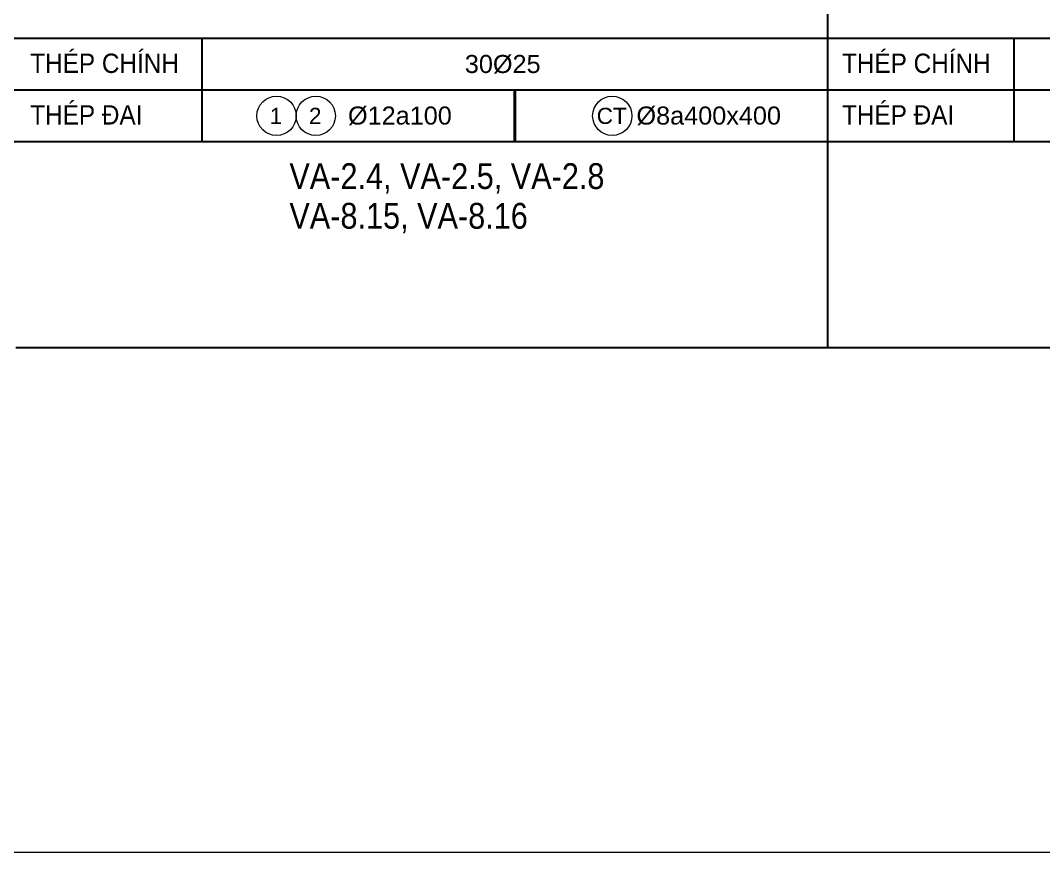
# Model space of a CAD drawing. Header units: millimetres. Extents: x -146909 to 4830753, y -683702 to -336947.
# Drawn here: x 4493966 to 4497931, y -448762 to -445535 of the extents above; entities that cross this region are included whole.
import ezdxf
from ezdxf.enums import TextEntityAlignment as Align

# ---------------------------------------------------------------- set-up
doc = ezdxf.new("R2010")
doc.units = ezdxf.units.MM
doc.header["$MEASUREMENT"] = 0
doc.layers.get('0').update_dxf_attribs({"lineweight": 9})
for name, color, linetype, lineweight in [("'S_General_Cont_1 Thin", 1, 'Continuous', 18), ("'S_General_Text_3_Member name", 3, 'Continuous', 35), ('CDAI', 3, 'Continuous', 40), ('DBAO', 2, 'Continuous', 13)]:
    doc.layers.add(name, color=color, linetype=linetype, lineweight=lineweight)
for name, color, linetype in [('DM', 1, 'Continuous'), ('TBL', 1, 'Continuous'), ('TX', 214, 'Continuous')]:
    doc.layers.add(name, color=color, linetype=linetype)
doc.styles.add('arial', font='arial.ttf', dxfattribs={"width": 0.85})

# ---------------------------------------------------------------- blocks, each defined once
blk = doc.blocks.new('sign of slab')
at = {"layer": "'S_General_Cont_1 Thin"}
blk.add_circle((-10, 0), 475, dxfattribs=at)
at = {"layer": "'S_General_Text_3_Member name", "style": 'arial'}
blk.add_attdef('S', text='', height=250, dxfattribs=at).set_placement((-23, -1), align=Align.MIDDLE_CENTER)

msp = doc.modelspace()

# ---------------------------------------------------------------- linework, layer by layer
at = {"layer": 'CDAI', "color": 214}
msp.add_line((4495881.54496, -445803.86087), (4495881.54496, -446003.86087), dxfattribs=at)
at = {"layer": 'DBAO', "color": 1}
msp.add_lwpolyline([(4503712.06418, -448761.98892), (4486962.06418, -448761.98892), (4486962.06418, -434761.98892), (4503712.06418, -434761.98892)], close=True, dxfattribs=at)
at = {"layer": 'TBL'}
for p, q in [((4497093.62463, -435893.12992), (4497093.62463, -446803.86087)), ((4490802.11768, -445603.86087), (4503385.13157, -445603.86087)), ((4494669.46529, -445603.86087), (4494669.46529, -446003.86087)), ((4497815.21877, -445603.86087), (4497815.21877, -446003.86087)), ((4489802.11768, -446003.86087), (4503385.13157, -446003.86087)), ((4493947.87116, -446803.86087), (4503385.13157, -446803.86087))]:
    msp.add_line(p, q, dxfattribs=at)
at = {"layer": 'TBL', "color": 8}
msp.add_line((4490802.11768, -445803.86087), (4503385.13157, -445803.86087), dxfattribs=at)

# ---------------------------------------------------------------- block references
ref = msp.add_blockref('sign of slab', (4494960.24613, -445904.95698), dxfattribs=dict(xscale=0.16, yscale=0.16, zscale=0.16))
ref.add_attrib('S', '1', dxfattribs={"layer": 'DM', "height": 62.5, "style": 'arial'}).set_placement((4494956.49212, -445905.11387), align=Align.MIDDLE_CENTER)
ref = msp.add_blockref('sign of slab', (4495112.21172, -445904.95698), dxfattribs=dict(xscale=0.16, yscale=0.16, zscale=0.16))
ref.add_attrib('S', '2', dxfattribs={"layer": 'DM', "height": 62.5, "style": 'arial'}).set_placement((4495108.4577, -445905.11387), align=Align.MIDDLE_CENTER)
ref = msp.add_blockref('sign of slab', (4496261.30708, -445904.95698), dxfattribs=dict(xscale=0.16, yscale=0.16, zscale=0.16))
ref.add_attrib('S', 'CT', dxfattribs={"layer": 'DM', "height": 62.5, "style": 'arial'}).set_placement((4496257.55306, -445905.11387), align=Align.MIDDLE_CENTER)

# ---------------------------------------------------------------- texts
at = {"layer": 'TX', "color": 2, "style": 'arial', "width": 0.9}
for s, p in [('THÉP CHÍNH', (4494004.12994, -445701.17649)), ('THÉP CHÍNH', (4497149.88341, -445701.17649)), ('THÉP ĐAI', (4494004.12994, -445901.17649)), ('THÉP ĐAI', (4497149.88341, -445901.17649))]:
    msp.add_text(s, height=75, dxfattribs=at).set_placement(p, align=Align.MIDDLE_LEFT)
at = {"layer": 'TX', "color": 2, "style": 'arial'}
for s, p in [('30%%C25', (4495835.14398, -445703.86087)), ('%%C12a100', (4495436.72295, -445903.86087)), ('%%C8a400x400', (4496633.43196, -445903.86087))]:
    msp.add_text(s, height=70, dxfattribs=at).set_placement(p, align=Align.MIDDLE_CENTER)
at = {"layer": 'TX', "color": 2, "char_height": 100, "width": 2832.8898347, "attachment_point": 1, "style": 'arial'}
for s, insert in [('VA-2.4, VA-2.5, VA-2.8', (4495008.43238, -446088.71092)), ('VA-8.15, VA-8.16', (4495008.43238, -446242.55669))]:
    msp.add_mtext(s, dxfattribs=dict(at, insert=insert))

doc.saveas('drawing.dxf')
